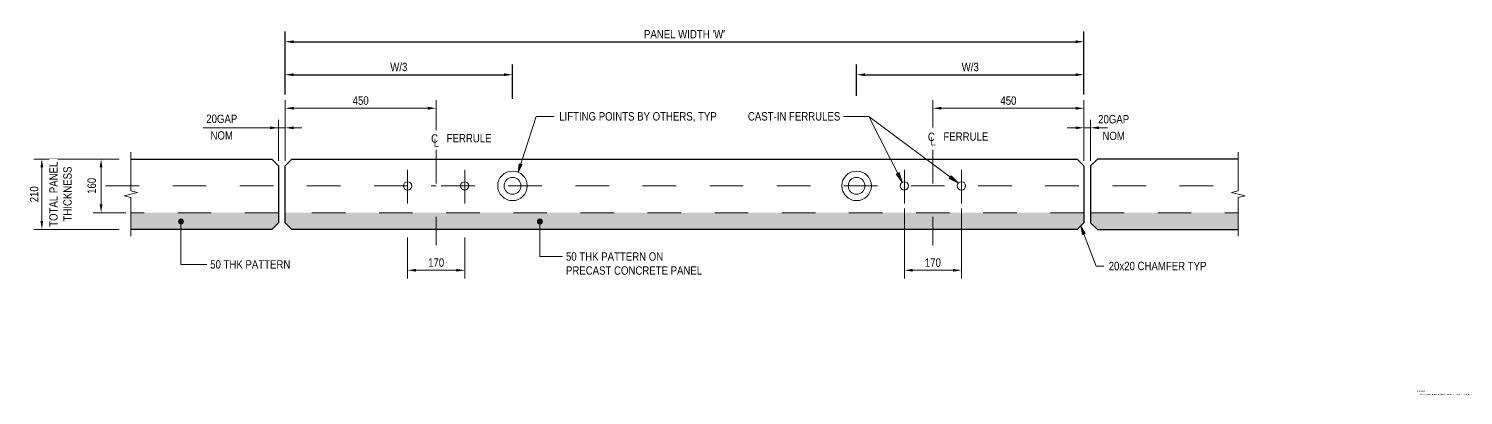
# Model space of a CAD drawing. Header units: metres. Extents: x 27.6 to 52.1, y -5.1 to 8.6.
# Drawn here: x 40.597 to 44.871, y 2.657 to 3.75 of the extents above; entities that cross this region are included whole.
import ezdxf

# ---------------------------------------------------------------- set-up
doc = ezdxf.new("R2010")
doc.units = ezdxf.units.M
doc.linetypes.add('JacobsCenter', pattern=[0.015, 0.009, -0.0015, 0.003, -0.0015])
doc.linetypes.add('JacobsDash', pattern=[0.0045, 0.003, -0.0015])
doc.layers.get('Defpoints').update_dxf_attribs({"color": 41})
for name, color, linetype, lineweight in [('A-ANNO-DIMS', 7, 'Continuous', 9), ('A-ANNO-NOTE', 7, 'Continuous', 9), ('A-DETL', 7, 'Continuous', 13), ('A-DETL-GENF', 7, 'Continuous', 9), ('G-ANNO-TEXT', 7, 'Continuous', 9)]:
    doc.layers.add(name, color=color, linetype=linetype, lineweight=lineweight)
doc.styles.add('Arial Narrow_2', font='ARIALN.TTF', dxfattribs={"height": 0.025})
doc.styles.add('Arial Narrow_3', font='ARIALN.TTF', dxfattribs={"height": 0.0025})
doc.styles.add('Arial Narrow_4', font='ARIALN.TTF', dxfattribs={"height": 0.0035})
doc.styles.add('Arial Narrow_5', font='ARIALN.TTF', dxfattribs={"height": 0.005})
doc.dimstyles.new('Dimension_Standard_O__mm__2', dxfattribs={"dimscale": 0.3048, "dimtxt": 0.025586, "dimasz": 0.082021, "dimexe": 0.07874, "dimexo": 0.049213, "dimgap": 0.049213, "dimtad": 1, "dimdec": 0, "dimlfac": 1000, "dimzin": 0, "dimdsep": 46, "dimtxsty": 'Arial Narrow_2', "dimsah": 1, "dimcen": 0.09, "dimaunit": 1, "dimadec": 4, "dimazin": 0, "dimtfac": 1, "dimtdec": 4, "dimtix": 1, "dimtmove": 0, "dimatfit": 3, "dimfxl": 1, "dimtvp": 1, "dimtfill": 1, "dimtolj": 1, "dimtzin": 0, "dimlwd": 18, "dimlwe": 18, "dimarcsym": 2})
doc.dimstyles.new('Dimension_Standard_T__mm__1', dxfattribs={"dimscale": 0.3048, "dimtxt": 0.025586, "dimasz": 0.082021, "dimexe": 0.07874, "dimexo": 0.049213, "dimgap": 0.032808, "dimtad": 1, "dimdec": 0, "dimlfac": 1000, "dimzin": 0, "dimdsep": 46, "dimtxsty": 'Arial Narrow_2', "dimsah": 1, "dimcen": 0.09, "dimaunit": 1, "dimadec": 4, "dimazin": 0, "dimtfac": 1, "dimtdec": 4, "dimtix": 1, "dimtmove": 0, "dimatfit": 3, "dimfxl": 1, "dimtvp": 1, "dimtolj": 1, "dimtzin": 0, "dimlwd": 18, "dimlwe": 18, "dimarcsym": 2})
doc.dimstyles.new('Dimension_Standard_T__mm__2', dxfattribs={"dimscale": 0.3048, "dimtxt": 0.025586, "dimasz": 0.082021, "dimexe": 0.07874, "dimexo": 0.049213, "dimgap": 0.032808, "dimtad": 1, "dimdec": 0, "dimlfac": 1000, "dimzin": 0, "dimdsep": 46, "dimtxsty": 'Arial Narrow_2', "dimsah": 1, "dimcen": 0.09, "dimaunit": 1, "dimadec": 4, "dimazin": 0, "dimtfac": 1, "dimtdec": 4, "dimtix": 1, "dimtmove": 1, "dimatfit": 3, "dimfxl": 1, "dimtvp": 1, "dimtolj": 1, "dimtzin": 0, "dimlwd": 18, "dimlwe": 18, "dimarcsym": 2})
doc.dimstyles.new('Dimension_Standard_T_REO', dxfattribs={"dimscale": 0.3048, "dimtxt": 0.025586, "dimasz": 0.082021, "dimexe": 0.098425, "dimexo": 0.0625, "dimgap": 0.032808, "dimtad": 1, "dimdec": 0, "dimlfac": 1000, "dimzin": 0, "dimdsep": 46, "dimtxsty": 'Arial Narrow_2', "dimsah": 1, "dimcen": 0.09, "dimaunit": 1, "dimadec": 4, "dimazin": 0, "dimtfac": 1, "dimtdec": 4, "dimtix": 1, "dimtmove": 0, "dimatfit": 3, "dimfxl": 0.098425, "dimfxlon": 1, "dimtvp": 1, "dimtolj": 1, "dimtzin": 0, "dimlwd": 25, "dimlwe": 25, "dimarcsym": 2})

# ---------------------------------------------------------------- blocks, each defined once
blk = doc.blocks.new('CS_DET_BreakLine_ViewScale - Std Break-8404274-DRG-2873196 - TYPICAL PLAN - PRECAST FASCIA PANEL')
at = {"layer": 'A-DETL-GENF'}
for p, q in [((0.095, 0), (-0.02, 0)), ((0.1, 0.02), (0.095, 0)), ((0.11, -0.02), (0.1, 0.02)), ((0.115, 0), (0.11, -0.02)), ((0.23, 0), (0.115, 0))]:
    blk.add_line(p, q, dxfattribs=at)
blk = doc.blocks.new('CS_DET_BreakLine_ViewScale - Std Break-8404275-DRG-2873196 - TYPICAL PLAN - PRECAST FASCIA PANEL')
at = {"layer": 'A-DETL-GENF'}
for p, q in [((-0.02, 0), (0.095, 0)), ((0.095, 0), (0.1, -0.02)), ((0.1, -0.02), (0.11, 0.02)), ((0.11, 0.02), (0.115, 0)), ((0.115, 0), (0.23, 0))]:
    blk.add_line(p, q, dxfattribs=at)
blk = doc.blocks.new('DIMBLOCK16-DRG-2873196 - TYPICAL PLAN - PRECAST FASCIA PANEL')
at = {"layer": 'A-ANNO-DIMS', "color": 0, "lineweight": 18, "transparency": 16777216}
for p, q in [((40.866, 3.3616), (40.6121, 3.3616)), ((40.6361, 3.1766), (40.6361, 3.3366)), ((40.866, 3.1516), (40.6121, 3.1516))]:
    blk.add_line(p, q, dxfattribs=at)
at = {"layer": 'A-ANNO-DIMS', "color": 0, "transparency": 16777216}
for points in [[(40.6319, 3.3366), (40.6402, 3.3366), (40.6361, 3.3616)], [(40.6319, 3.1766), (40.6402, 3.1766), (40.6361, 3.1516)]]:
    blk.add_solid(points, dxfattribs=at)
at = {"layer": 'Defpoints', "color": 0, "transparency": 16777216}
for p in [(40.6361, 3.3616), (40.881, 3.3616), (40.881, 3.1516)]:
    blk.add_point(p, dxfattribs=at)
at = {"layer": 'A-ANNO-DIMS', "color": 0, "lineweight": 18, "transparency": 16777216, "insert": (40.6133, 3.2566), "char_height": 0.025, "width": 0.05702, "attachment_point": 5, "rotation": 90, "style": 'Arial Narrow_2'}
blk.add_mtext('\\A1;210', dxfattribs=at)
blk = doc.blocks.new('DIMBLOCK17-DRG-2873196 - TYPICAL PLAN - PRECAST FASCIA PANEL')
at = {"layer": 'A-ANNO-DIMS', "color": 0, "lineweight": 18, "transparency": 16777216}
for p, q in [((41.341, 3.3566), (41.341, 3.4788)), ((41.361, 3.3566), (41.361, 3.4788)), ((41.1169, 3.4548), (41.341, 3.4548)), ((41.316, 3.4548), (41.291, 3.4548)), ((41.341, 3.4548), (41.361, 3.4548)), ((41.341, 3.4548), (41.361, 3.4548)), ((41.386, 3.4548), (41.411, 3.4548))]:
    blk.add_line(p, q, dxfattribs=at)
at = {"layer": 'A-ANNO-DIMS', "color": 0, "transparency": 16777216}
for points in [[(41.316, 3.4589), (41.316, 3.4506), (41.341, 3.4548)], [(41.386, 3.4589), (41.386, 3.4506), (41.361, 3.4548)]]:
    blk.add_solid(points, dxfattribs=at)
at = {"layer": 'Defpoints', "color": 0, "transparency": 16777216}
for p in [(41.361, 3.4548), (41.341, 3.3416), (41.361, 3.3416)]:
    blk.add_point(p, dxfattribs=at)
at = {"layer": 'A-ANNO-DIMS', "color": 0, "lineweight": 18, "transparency": 16777216, "insert": (41.1721, 3.4814), "char_height": 0.025, "width": 0.120375, "attachment_point": 5, "line_spacing_factor": 0.974696, "style": 'Arial Narrow_2'}
blk.add_mtext('\\A1;20GAP', dxfattribs=at)
at = {"layer": 'A-ANNO-DIMS', "color": 0, "lineweight": 18, "transparency": 16777216, "insert": (41.1721, 3.4318), "char_height": 0.025, "width": 0.120375, "attachment_point": 5, "style": 'Arial Narrow_2'}
blk.add_mtext('\\A1;NOM', dxfattribs=at)
blk = doc.blocks.new('DIMBLOCK18-DRG-2873196 - TYPICAL PLAN - PRECAST FASCIA PANEL')
at = {"layer": 'A-ANNO-DIMS', "color": 0, "lineweight": 18, "transparency": 16777216}
for p, q in [((43.741, 3.3566), (43.741, 3.4788)), ((43.761, 3.3566), (43.761, 3.4788)), ((43.716, 3.4548), (43.691, 3.4548)), ((43.761, 3.4548), (43.741, 3.4548)), ((43.786, 3.4548), (43.811, 3.4548))]:
    blk.add_line(p, q, dxfattribs=at)
at = {"layer": 'A-ANNO-DIMS', "color": 0, "transparency": 16777216}
for points in [[(43.716, 3.4589), (43.716, 3.4506), (43.741, 3.4548)], [(43.786, 3.4589), (43.786, 3.4506), (43.761, 3.4548)]]:
    blk.add_solid(points, dxfattribs=at)
at = {"layer": 'Defpoints', "color": 0, "transparency": 16777216}
for p in [(43.741, 3.4548), (43.741, 3.3416), (43.761, 3.3416)]:
    blk.add_point(p, dxfattribs=at)
at = {"layer": 'A-ANNO-DIMS', "color": 0, "lineweight": 18, "transparency": 16777216, "insert": (43.8295, 3.4802), "char_height": 0.025, "width": 0.120375, "attachment_point": 5, "line_spacing_factor": 0.974696, "style": 'Arial Narrow_2'}
blk.add_mtext('\\A1;20GAP', dxfattribs=at)
at = {"layer": 'A-ANNO-DIMS', "color": 0, "lineweight": 18, "transparency": 16777216, "insert": (43.8295, 3.4306), "char_height": 0.025, "width": 0.120375, "attachment_point": 5, "style": 'Arial Narrow_2'}
blk.add_mtext('\\A1;NOM', dxfattribs=at)
blk = doc.blocks.new('DIMBLOCK19-DRG-2873196 - TYPICAL PLAN - PRECAST FASCIA PANEL')
at = {"layer": 'A-ANNO-DIMS', "color": 0, "lineweight": 18, "transparency": 16777216}
for p, q in [((41.726, 3.1279), (41.726, 3.0059)), ((41.896, 3.1279), (41.896, 3.0059)), ((41.751, 3.0299), (41.871, 3.0299))]:
    blk.add_line(p, q, dxfattribs=at)
at = {"layer": 'A-ANNO-DIMS', "color": 0, "transparency": 16777216}
for points in [[(41.751, 3.0341), (41.751, 3.0258), (41.726, 3.0299)], [(41.871, 3.0341), (41.871, 3.0258), (41.896, 3.0299)]]:
    blk.add_solid(points, dxfattribs=at)
at = {"layer": 'Defpoints', "color": 0, "transparency": 16777216}
for p in [(41.726, 3.1429), (41.896, 3.1429), (41.896, 3.0299)]:
    blk.add_point(p, dxfattribs=at)
at = {"layer": 'A-ANNO-DIMS', "color": 0, "lineweight": 18, "transparency": 16777216, "insert": (41.811, 3.0527), "char_height": 0.025, "width": 0.05702, "attachment_point": 5, "style": 'Arial Narrow_2'}
blk.add_mtext('\\A1;170', dxfattribs=at)
blk = doc.blocks.new('DIMBLOCK20-DRG-2873196 - TYPICAL PLAN - PRECAST FASCIA PANEL')
at = {"layer": 'A-ANNO-DIMS', "color": 0, "lineweight": 18, "transparency": 16777216}
for p, q in [((43.206, 3.2141), (43.206, 3.0059)), ((43.376, 3.2141), (43.376, 3.0059)), ((43.231, 3.0299), (43.351, 3.0299))]:
    blk.add_line(p, q, dxfattribs=at)
at = {"layer": 'A-ANNO-DIMS', "color": 0, "transparency": 16777216}
for points in [[(43.231, 3.0341), (43.231, 3.0258), (43.206, 3.0299)], [(43.351, 3.0341), (43.351, 3.0258), (43.376, 3.0299)]]:
    blk.add_solid(points, dxfattribs=at)
at = {"layer": 'Defpoints', "color": 0, "transparency": 16777216}
for p in [(43.206, 3.2291), (43.376, 3.2291), (43.376, 3.0299)]:
    blk.add_point(p, dxfattribs=at)
at = {"layer": 'A-ANNO-DIMS', "color": 0, "lineweight": 18, "transparency": 16777216, "insert": (43.291, 3.0527), "char_height": 0.025, "width": 0.05702, "attachment_point": 5, "style": 'Arial Narrow_2'}
blk.add_mtext('\\A1;170', dxfattribs=at)
blk = doc.blocks.new('DIMBLOCK21-DRG-2873196 - TYPICAL PLAN - PRECAST FASCIA PANEL')
at = {"layer": 'A-ANNO-DIMS', "color": 0, "lineweight": 18, "transparency": 16777216}
for p, q in [((41.361, 3.3566), (41.361, 3.537)), ((41.386, 3.513), (41.786, 3.513)), ((41.811, 3.4474), (41.811, 3.537))]:
    blk.add_line(p, q, dxfattribs=at)
at = {"layer": 'A-ANNO-DIMS', "color": 0, "transparency": 16777216}
for points in [[(41.386, 3.5172), (41.386, 3.5088), (41.361, 3.513)], [(41.786, 3.5172), (41.786, 3.5088), (41.811, 3.513)]]:
    blk.add_solid(points, dxfattribs=at)
at = {"layer": 'Defpoints', "color": 0, "transparency": 16777216}
for p in [(41.811, 3.513), (41.811, 3.4324), (41.361, 3.3416)]:
    blk.add_point(p, dxfattribs=at)
at = {"layer": 'A-ANNO-DIMS', "color": 0, "lineweight": 18, "transparency": 16777216, "insert": (41.586, 3.5358), "char_height": 0.025, "width": 0.05702, "attachment_point": 5, "style": 'Arial Narrow_2'}
blk.add_mtext('\\A1;450', dxfattribs=at)
blk = doc.blocks.new('DIMBLOCK22-DRG-2873196 - TYPICAL PLAN - PRECAST FASCIA PANEL')
at = {"layer": 'A-ANNO-DIMS', "color": 0, "lineweight": 18, "transparency": 16777216}
for p, q in [((43.291, 3.4558), (43.291, 3.537)), ((43.316, 3.513), (43.716, 3.513)), ((43.741, 3.3566), (43.741, 3.537))]:
    blk.add_line(p, q, dxfattribs=at)
at = {"layer": 'A-ANNO-DIMS', "color": 0, "transparency": 16777216}
for points in [[(43.316, 3.5172), (43.316, 3.5088), (43.291, 3.513)], [(43.716, 3.5172), (43.716, 3.5088), (43.741, 3.513)]]:
    blk.add_solid(points, dxfattribs=at)
at = {"layer": 'Defpoints', "color": 0, "transparency": 16777216}
for p in [(43.741, 3.513), (43.291, 3.4408), (43.741, 3.3416)]:
    blk.add_point(p, dxfattribs=at)
at = {"layer": 'A-ANNO-DIMS', "color": 0, "lineweight": 18, "transparency": 16777216, "insert": (43.516, 3.5358), "char_height": 0.025, "width": 0.05702, "attachment_point": 5, "style": 'Arial Narrow_2'}
blk.add_mtext('\\A1;450', dxfattribs=at)
blk = doc.blocks.new('DIMBLOCK23-DRG-2873196 - TYPICAL PLAN - PRECAST FASCIA PANEL')
at = {"layer": 'A-ANNO-DIMS', "color": 0, "lineweight": 18, "transparency": 16777216}
for p, q in [((40.866, 3.3616), (40.7886, 3.3616)), ((40.8126, 3.2266), (40.8126, 3.3366)), ((40.886, 3.2016), (40.7886, 3.2016))]:
    blk.add_line(p, q, dxfattribs=at)
at = {"layer": 'A-ANNO-DIMS', "color": 0, "transparency": 16777216}
for points in [[(40.8084, 3.3366), (40.8167, 3.3366), (40.8126, 3.3616)], [(40.8084, 3.2266), (40.8167, 3.2266), (40.8126, 3.2016)]]:
    blk.add_solid(points, dxfattribs=at)
at = {"layer": 'Defpoints', "color": 0, "transparency": 16777216}
for p in [(40.8126, 3.3616), (40.881, 3.3616), (40.901, 3.2016)]:
    blk.add_point(p, dxfattribs=at)
at = {"layer": 'A-ANNO-DIMS', "color": 0, "lineweight": 18, "transparency": 16777216, "insert": (40.7848, 3.2816), "char_height": 0.025, "width": 0.05702, "attachment_point": 5, "rotation": 90, "style": 'Arial Narrow_2', "bg_fill": 3, "box_fill_scale": 1.1, "bg_fill_color": 256, "bg_fill_true_color": 13158600, "bg_fill_transparency": 0}
blk.add_mtext('\\A1;160', dxfattribs=at)
blk = doc.blocks.new('CS_Annot_Centreline Symbol1 - CS_Annot_Centreline Symbol 2-5069981-DRG-2873196 - TYPICAL PLAN - PRECAST FASCIA PANEL')
at = {"layer": 'A-ANNO-NOTE', "char_height": 0.0025, "attachment_point": 1, "style": 'Arial Narrow_3'}
for s, insert, width in [('C  ', (-0.00119, 0.00463), 0.0044093), ('L', (-0.00041, 0.00329), 0.0019241)]:
    blk.add_mtext(s, dxfattribs=dict(at, insert=insert, width=width))
blk = doc.blocks.new('DIMBLOCK24-DRG-2873196 - TYPICAL PLAN - PRECAST FASCIA PANEL')
at = {"layer": 'A-ANNO-DIMS', "color": 0, "lineweight": 25, "transparency": 16777216}
for p, q in [((41.361, 3.6021), (41.361, 3.643)), ((42.0383, 3.541), (42.0383, 3.643)), ((41.386, 3.613), (42.0133, 3.613))]:
    blk.add_line(p, q, dxfattribs=at)
at = {"layer": 'A-ANNO-DIMS', "color": 0, "transparency": 16777216}
for points in [[(41.386, 3.6172), (41.386, 3.6088), (41.361, 3.613)], [(42.0133, 3.6172), (42.0133, 3.6088), (42.0383, 3.613)]]:
    blk.add_solid(points, dxfattribs=at)
at = {"layer": 'Defpoints', "color": 0, "transparency": 16777216}
for p in [(42.0383, 3.613), (41.361, 3.583), (42.0383, 3.5219)]:
    blk.add_point(p, dxfattribs=at)
at = {"layer": 'A-ANNO-DIMS', "color": 0, "lineweight": 25, "transparency": 16777216, "insert": (41.6996, 3.6359), "char_height": 0.025, "width": 0.061406, "attachment_point": 5, "style": 'Arial Narrow_2'}
blk.add_mtext('\\A1;W/3', dxfattribs=at)
blk = doc.blocks.new('DIMBLOCK25-DRG-2873196 - TYPICAL PLAN - PRECAST FASCIA PANEL')
at = {"layer": 'A-ANNO-DIMS', "color": 0, "lineweight": 25, "transparency": 16777216}
for p, q in [((43.0636, 3.5497), (43.0636, 3.643)), ((43.741, 3.6021), (43.741, 3.643)), ((43.0886, 3.613), (43.716, 3.613))]:
    blk.add_line(p, q, dxfattribs=at)
at = {"layer": 'A-ANNO-DIMS', "color": 0, "transparency": 16777216}
for points in [[(43.0886, 3.6172), (43.0886, 3.6088), (43.0636, 3.613)], [(43.716, 3.6172), (43.716, 3.6088), (43.741, 3.613)]]:
    blk.add_solid(points, dxfattribs=at)
at = {"layer": 'Defpoints', "color": 0, "transparency": 16777216}
for p in [(43.741, 3.613), (43.741, 3.583), (43.0636, 3.5307)]:
    blk.add_point(p, dxfattribs=at)
at = {"layer": 'A-ANNO-DIMS', "color": 0, "lineweight": 25, "transparency": 16777216, "insert": (43.4023, 3.6359), "char_height": 0.025, "width": 0.061406, "attachment_point": 5, "style": 'Arial Narrow_2'}
blk.add_mtext('\\A1;W/3', dxfattribs=at)
blk = doc.blocks.new('DIMBLOCK26-DRG-2873196 - TYPICAL PLAN - PRECAST FASCIA PANEL')
at = {"layer": 'A-ANNO-DIMS', "color": 0, "lineweight": 25, "transparency": 16777216}
for p, q in [((41.361, 3.5544), (41.361, 3.7414)), ((43.741, 3.5544), (43.741, 3.7414)), ((41.386, 3.7114), (43.716, 3.7114))]:
    blk.add_line(p, q, dxfattribs=at)
at = {"layer": 'A-ANNO-DIMS', "color": 0, "transparency": 16777216}
for points in [[(41.386, 3.7155), (41.386, 3.7072), (41.361, 3.7114)], [(43.716, 3.7155), (43.716, 3.7072), (43.741, 3.7114)]]:
    blk.add_solid(points, dxfattribs=at)
at = {"layer": 'Defpoints', "color": 0, "transparency": 16777216}
for p in [(43.741, 3.7114), (41.361, 3.5353), (43.741, 3.5353)]:
    blk.add_point(p, dxfattribs=at)
at = {"layer": 'A-ANNO-DIMS', "color": 0, "lineweight": 25, "transparency": 16777216, "insert": (42.551, 3.7339), "char_height": 0.025, "width": 0.291434, "attachment_point": 5, "style": 'Arial Narrow_2'}
blk.add_mtext("\\A1;PANEL WIDTH 'W'", dxfattribs=at)

msp = doc.modelspace()

# ---------------------------------------------------------------- hatches: boundary and pattern name
at = {"layer": 'A-DETL-GENF', "true_color": 0xd6ccbe}
for points in [[(40.9009581, 3.151616), (41.3209581, 3.151616), (41.3409581, 3.171616), (41.3409581, 3.201616), (40.9009581, 3.201616), (40.9009581, 3.1993433)], [(43.7209581, 3.151616), (43.7409581, 3.171616), (43.7409581, 3.201616), (41.3609581, 3.201616), (41.3609581, 3.171616), (41.3809581, 3.151616)], [(43.7809581, 3.151616), (44.2009581, 3.151616), (44.2009581, 3.201616), (43.7609581, 3.201616), (43.7609581, 3.171616)]]:
    msp.add_hatch(color=9, dxfattribs=at).paths.add_polyline_path(points)
at = {"layer": 'G-ANNO-TEXT'}
for points in [[(42.0549211, 3.3224479), (42.066812, 3.3448765), (42.0584239, 3.3475908)], [(43.1995831, 3.2922258), (43.1905756, 3.3212787), (43.1816077, 3.3167633)], [(43.3668586, 3.2900512), (43.3458232, 3.312022), (43.3398163, 3.3039765)], [(43.7313917, 3.1617079), (43.736322, 3.1368056), (43.7445417, 3.1399936)]]:
    msp.add_hatch(color=256, dxfattribs=at).paths.add_polyline_path(points)
h = msp.add_hatch(color=256, dxfattribs=at)
edge = h.paths.add_edge_path()
edge.add_arc((41.0506923, 3.1754003), 0.0075, 0, 360)
h = msp.add_hatch(color=256, dxfattribs=at)
edge = h.paths.add_edge_path()
edge.add_arc((42.120168, 3.1754003), 0.0075, 0, 360)

# ---------------------------------------------------------------- linework, layer by layer
at = {"layer": 'A-DETL', "linetype": 'JacobsCenter', "lineweight": 18}
for p, q in [((41.8109581, 3.389116), (41.8109581, 3.104116)), ((43.2909581, 3.389116), (43.2909581, 3.104116)), ((41.7259581, 3.329116), (41.7259581, 3.229116)), ((41.8959581, 3.329116), (41.8959581, 3.229116)), ((43.2059581, 3.329116), (43.2059581, 3.229116)), ((43.3759581, 3.329116), (43.3759581, 3.229116)), ((40.8259581, 3.281616), (44.2009581, 3.281616))]:
    msp.add_line(p, q, dxfattribs=at)
at = {"layer": 'A-DETL', "lineweight": 25}
for p, q in [((40.9009581, 3.361616), (41.3209581, 3.361616)), ((41.3409581, 3.341616), (41.3209581, 3.361616)), ((41.3409581, 3.341616), (41.3409581, 3.171616)), ((41.3609581, 3.341616), (41.3809581, 3.361616)), ((41.3609581, 3.171616), (41.3609581, 3.341616)), ((41.3809581, 3.361616), (43.7209581, 3.361616)), ((43.7409581, 3.341616), (43.7209581, 3.361616)), ((43.7409581, 3.341616), (43.7409581, 3.171616)), ((43.7609581, 3.341616), (43.7809581, 3.361616)), ((43.7609581, 3.341616), (43.7609581, 3.171616)), ((44.2009581, 3.361616), (43.7809581, 3.361616)), ((41.3209581, 3.151616), (41.3409581, 3.171616)), ((41.3609581, 3.171616), (41.3809581, 3.151616)), ((43.7209581, 3.151616), (43.7409581, 3.171616)), ((43.7809581, 3.151616), (43.7609581, 3.171616)), ((41.3209581, 3.151616), (40.9009581, 3.151616)), ((43.7209581, 3.151616), (41.3809581, 3.151616)), ((43.7809581, 3.151616), (44.2009581, 3.151616))]:
    msp.add_line(p, q, dxfattribs=at)
at = {"layer": 'A-DETL', "linetype": 'JacobsDash'}
msp.add_line((41.7959581, 3.281616), (41.8109581, 3.281616), dxfattribs=at)
at = {"layer": 'A-DETL', "linetype": 'JacobsDash', "lineweight": 9}
msp.add_line((43.3059581, 3.281616), (43.2909581, 3.281616), dxfattribs=at)
at = {"layer": 'A-DETL', "linetype": 'JacobsDash', "lineweight": 18}
for p, q in [((41.3409581, 3.201616), (40.9009581, 3.201616)), ((43.7409581, 3.201616), (41.3609581, 3.201616)), ((43.7609581, 3.201616), (44.2009581, 3.201616))]:
    msp.add_line(p, q, dxfattribs=at)
at = {"layer": 'A-DETL', "lineweight": 18}
for centre, radius in [((41.7259581, 3.281616), 0.0125), ((41.8959581, 3.281616), 0.0125), ((42.0382808, 3.281616), 0.044), ((42.0382808, 3.281616), 0.025), ((43.0636355, 3.281616), 0.044), ((43.0636355, 3.281616), 0.025), ((43.2059581, 3.281616), 0.0125), ((43.3759581, 3.281616), 0.0125)]:
    msp.add_circle(centre, radius, dxfattribs=at)
at = {"layer": 'G-ANNO-TEXT'}
for p, q in [((42.0549211, 3.3224479), (42.1087717, 3.4888643)), ((42.1087717, 3.4888643), (42.1625526, 3.4888643)), ((43.0612674, 3.4888643), (43.0249853, 3.4888643)), ((43.1005752, 3.4888643), (43.0612674, 3.4888643)), ((43.1005752, 3.4888643), (43.0612674, 3.4888643)), ((43.3668586, 3.2900512), (43.1005752, 3.4888643)), ((43.1995831, 3.2922258), (43.1005752, 3.4888643)), ((42.0584239, 3.3475908), (42.0549211, 3.3224479)), ((42.0549211, 3.3224479), (42.066812, 3.3448765)), ((42.066812, 3.3448765), (42.0584239, 3.3475908)), ((43.1905756, 3.3212787), (43.1816077, 3.3167633)), ((43.1816077, 3.3167633), (43.1995831, 3.2922258)), ((43.1995831, 3.2922258), (43.1905756, 3.3212787)), ((43.3458232, 3.312022), (43.3398163, 3.3039765)), ((43.3398163, 3.3039765), (43.3668586, 3.2900512)), ((43.3668586, 3.2900512), (43.3458232, 3.312022)), ((41.0506923, 3.1754003), (41.0506923, 3.0475314)), ((42.120168, 3.1754003), (42.120168, 3.0710272)), ((43.7313917, 3.1617079), (43.736322, 3.1368056)), ((43.7445417, 3.1399936), (43.7313917, 3.1617079)), ((43.7313917, 3.1617079), (43.7775781, 3.0426254)), ((43.736322, 3.1368056), (43.7445417, 3.1399936)), ((41.0506923, 3.0475314), (41.1277591, 3.0475314)), ((42.120168, 3.0710272), (42.1877591, 3.0710272)), ((43.7775781, 3.0426254), (43.7998258, 3.0426254))]:
    msp.add_line(p, q, dxfattribs=at)
for centre in [(41.0506923, 3.1754003), (42.120168, 3.1754003)]:
    msp.add_circle(centre, 0.0075, dxfattribs=at)

# ---------------------------------------------------------------- block references
at = {"layer": 'A-ANNO-NOTE', "xscale": 10, "yscale": 10, "zscale": 10}
for p in [(41.8078667, 3.3891447), (43.2878667, 3.3941447)]:
    msp.add_blockref('CS_Annot_Centreline Symbol1 - CS_Annot_Centreline Symbol 2-5069981-DRG-2873196 - TYPICAL PLAN - PRECAST FASCIA PANEL', p, dxfattribs=at)
at = {"layer": 'A-DETL-GENF'}
for name, p, rotation in [('CS_DET_BreakLine_ViewScale - Std Break-8404274-DRG-2873196 - TYPICAL PLAN - PRECAST FASCIA PANEL', (40.9009581, 3.361616), 269.9999999999999), ('CS_DET_BreakLine_ViewScale - Std Break-8404275-DRG-2873196 - TYPICAL PLAN - PRECAST FASCIA PANEL', (44.2009581, 3.361616), 269.9999999999998)]:
    msp.add_blockref(name, p, dxfattribs=dict(at, rotation=rotation))

# ---------------------------------------------------------------- texts
at = {"layer": 'A-ANNO-NOTE', "insert": (41.8423236, 3.436332), "char_height": 0.025, "attachment_point": 1, "style": 'Arial Narrow_2', "bg_fill": 3, "box_fill_scale": 1, "bg_fill_color": 256, "bg_fill_true_color": 13158600, "bg_fill_transparency": 0}
msp.add_mtext('FERRULE', dxfattribs=at)
at = {"layer": 'G-ANNO-TEXT', "insert": (44.7341491, 2.6613304), "char_height": 0.0035, "attachment_point": 1, "style": 'Arial Narrow_4', "bg_fill": 3, "box_fill_scale": 1, "bg_fill_color": 256, "bg_fill_true_color": 13158600, "bg_fill_transparency": 0}
msp.add_mtext('1.', dxfattribs=at)

# ---------------------------------------------------------------- dimensions: what is measured, and where the dimension line sits
at = {"layer": 'A-ANNO-DIMS', "lineweight": 25}
for base, p1, p2, text, override, picture, middle in [((43.7409581, 3.7113634), (41.3609581, 3.5353276), (43.7409581, 3.5353276), "PANEL WIDTH 'W'", {"dimpost": '<>', "dimfxl": 2.38}, 'DIMBLOCK26-DRG-2873196 - TYPICAL PLAN - PRECAST FASCIA PANEL', (42.5509581, 3.7338719)), ((42.0382808, 3.6130162), (41.3609581, 3.5830162), (42.0382808, 3.5219402), 'W/3', {"dimpost": '<>', "dimfxl": 0.680071}, 'DIMBLOCK24-DRG-2873196 - TYPICAL PLAN - PRECAST FASCIA PANEL', (41.6996194, 3.6359425)), ((43.7409581, 3.6130162), (43.0636355, 3.5306745), (43.7409581, 3.5830162), 'W/3', {"dimpost": '<>', "dimfxl": 0.679342}, 'DIMBLOCK25-DRG-2873196 - TYPICAL PLAN - PRECAST FASCIA PANEL', (43.4022968, 3.6359425))]:
    dim = msp.add_linear_dim(base=base, p1=p1, p2=p2, text=text, dimstyle='Dimension_Standard_T_REO', override=override, dxfattribs=at)
    dim.commit()
    dim.dimension.update_dxf_attribs({"geometry": picture, "text_midpoint": middle})
at = {"layer": 'A-ANNO-DIMS', "lineweight": 18}
for base, p1, p2, override, picture, middle in [((41.8109581, 3.5130162), (41.3609581, 3.341616), (41.8109581, 3.4324033), {"dimpost": '<>', "dimfxl": 0.459067}, 'DIMBLOCK21-DRG-2873196 - TYPICAL PLAN - PRECAST FASCIA PANEL', (41.5859581, 3.5357805)), ((43.7409581, 3.5130162), (43.2909581, 3.4407888), (43.7409581, 3.341616), {"dimpost": '<>', "dimfxl": 0.460798}, 'DIMBLOCK22-DRG-2873196 - TYPICAL PLAN - PRECAST FASCIA PANEL', (43.5159581, 3.5357805)), ((43.3759581, 3.0299211), (43.2059581, 3.229116), (43.3759581, 3.229116), {"dimpost": '<>', "dimfxl": 0.17}, 'DIMBLOCK20-DRG-2873196 - TYPICAL PLAN - PRECAST FASCIA PANEL', (43.2909581, 3.0526854)), ((41.8959581, 3.0299211), (41.7259581, 3.1428654), (41.8959581, 3.1428654), {"dimpost": '<>', "dimfxl": 0.17}, 'DIMBLOCK19-DRG-2873196 - TYPICAL PLAN - PRECAST FASCIA PANEL', (41.8109581, 3.0526854))]:
    dim = msp.add_linear_dim(base=base, p1=p1, p2=p2, dimstyle='Dimension_Standard_T__mm__1', override=override, dxfattribs=at)
    dim.commit()
    dim.dimension.update_dxf_attribs({"geometry": picture, "text_midpoint": middle})
for base, p1, p2, picture, middle in [((41.3609581, 3.4547629), (41.3409581, 3.341616), (41.3609581, 3.341616), 'DIMBLOCK17-DRG-2873196 - TYPICAL PLAN - PRECAST FASCIA PANEL', (41.1720771, 3.4535295)), ((43.7409581, 3.4547629), (43.7609581, 3.341616), (43.7409581, 3.341616), 'DIMBLOCK18-DRG-2873196 - TYPICAL PLAN - PRECAST FASCIA PANEL', (43.8295267, 3.4535295))]:
    dim = msp.add_linear_dim(base=base, p1=p1, p2=p2, text='<>\\XNOM', dimstyle='Dimension_Standard_T__mm__2', override={"dimpost": '<>GAP', "dimfxl": 0.02}, dxfattribs=at)
    dim.commit()
    dim.dimension.update_dxf_attribs({"geometry": picture, "text_midpoint": middle, "dimtype": 160})
dim = msp.add_linear_dim(base=(40.6360794, 3.361616), p1=(40.8809581, 3.151616), p2=(40.8809581, 3.361616), angle=90, dimstyle='Dimension_Standard_T__mm__1', override={"dimpost": '<>', "dimfxl": 0.21}, dxfattribs=at)
dim.commit()
dim.dimension.update_dxf_attribs({"geometry": 'DIMBLOCK16-DRG-2873196 - TYPICAL PLAN - PRECAST FASCIA PANEL', "text_midpoint": (40.613315, 3.256616)})

# ---------------------------------------------------------------- next in the draw order: texts
at = {"layer": 'A-ANNO-NOTE', "insert": (43.3223236, 3.441332), "char_height": 0.025, "attachment_point": 1, "style": 'Arial Narrow_2', "bg_fill": 3, "box_fill_scale": 1, "bg_fill_color": 256, "bg_fill_true_color": 13158600, "bg_fill_transparency": 0}
msp.add_mtext('FERRULE', dxfattribs=at)
at = {"layer": 'G-ANNO-TEXT', "char_height": 0.025, "attachment_point": 1, "style": 'Arial Narrow_2', "bg_fill": 3, "box_fill_scale": 1, "bg_fill_color": 256, "bg_fill_transparency": 0}
for s, insert in [('LIFTING POINTS BY OTHERS, TYP', (42.1775526, 3.5013643)), ('CAST-IN FERRULES', (42.7398186, 3.5013643)), ('50 THK PATTERN ON', (42.1977591, 3.0835272)), ('50 THK PATTERN', (41.1377591, 3.0600314)), ('20x20 CHAMFER TYP', (43.8148258, 3.0551254))]:
    msp.add_mtext(s, dxfattribs=dict(at, insert=insert))
at = {"layer": 'G-ANNO-TEXT', "insert": (40.6583133, 3.1595403), "char_height": 0.025, "attachment_point": 1, "rotation": 90, "style": 'Arial Narrow_2', "bg_fill": 3, "box_fill_scale": 1, "bg_fill_color": 256, "bg_fill_transparency": 0}
msp.add_mtext('TOTAL PANEL ', dxfattribs=at)
at = {"layer": 'G-ANNO-TEXT', "insert": (44.7421528, 2.6613304), "char_height": 0.0035, "attachment_point": 1, "style": 'Arial Narrow_4', "bg_fill": 3, "box_fill_scale": 1, "bg_fill_color": 256, "bg_fill_true_color": 13158600, "bg_fill_transparency": 0}
msp.add_mtext('FOR GENERAL NOTES, REFER TO SHEET No. 2873005 TO 2873010.', dxfattribs=at)

# ---------------------------------------------------------------- next in the draw order: dimensions: what is measured, and where the dimension line sits
at = {"layer": 'A-ANNO-DIMS', "lineweight": 18}
dim = msp.add_linear_dim(base=(40.8125637, 3.361616), p1=(40.9009581, 3.201616), p2=(40.8809581, 3.361616), angle=90, dimstyle='Dimension_Standard_O__mm__2', override={"dimpost": '<>', "dimfxl": 0.161245}, dxfattribs=at)
dim.commit()
dim.dimension.update_dxf_attribs({"geometry": 'DIMBLOCK23-DRG-2873196 - TYPICAL PLAN - PRECAST FASCIA PANEL', "text_midpoint": (40.7847994, 3.281616)})

# ---------------------------------------------------------------- next in the draw order: texts
at = {"layer": 'G-ANNO-TEXT', "insert": (40.6999851, 3.1754153), "char_height": 0.025, "attachment_point": 1, "rotation": 90, "style": 'Arial Narrow_2', "bg_fill": 3, "box_fill_scale": 1, "bg_fill_color": 256, "bg_fill_transparency": 0}
msp.add_mtext('THICKNESS', dxfattribs=at)
at = {"layer": 'G-ANNO-TEXT', "insert": (42.1977591, 3.0418553), "char_height": 0.025, "attachment_point": 1, "style": 'Arial Narrow_2', "bg_fill": 3, "box_fill_scale": 1, "bg_fill_color": 256, "bg_fill_transparency": 0}
msp.add_mtext('PRECAST CONCRETE PANEL', dxfattribs=at)
at = {"layer": 'G-ANNO-TEXT', "insert": (44.7341491, 2.6724541), "char_height": 0.005, "attachment_point": 1, "style": 'Arial Narrow_5', "bg_fill": 3, "box_fill_scale": 1, "bg_fill_color": 256, "bg_fill_true_color": 13158600, "bg_fill_transparency": 0}
msp.add_mtext('NOTES', dxfattribs=at)

doc.saveas('drawing.dxf')
